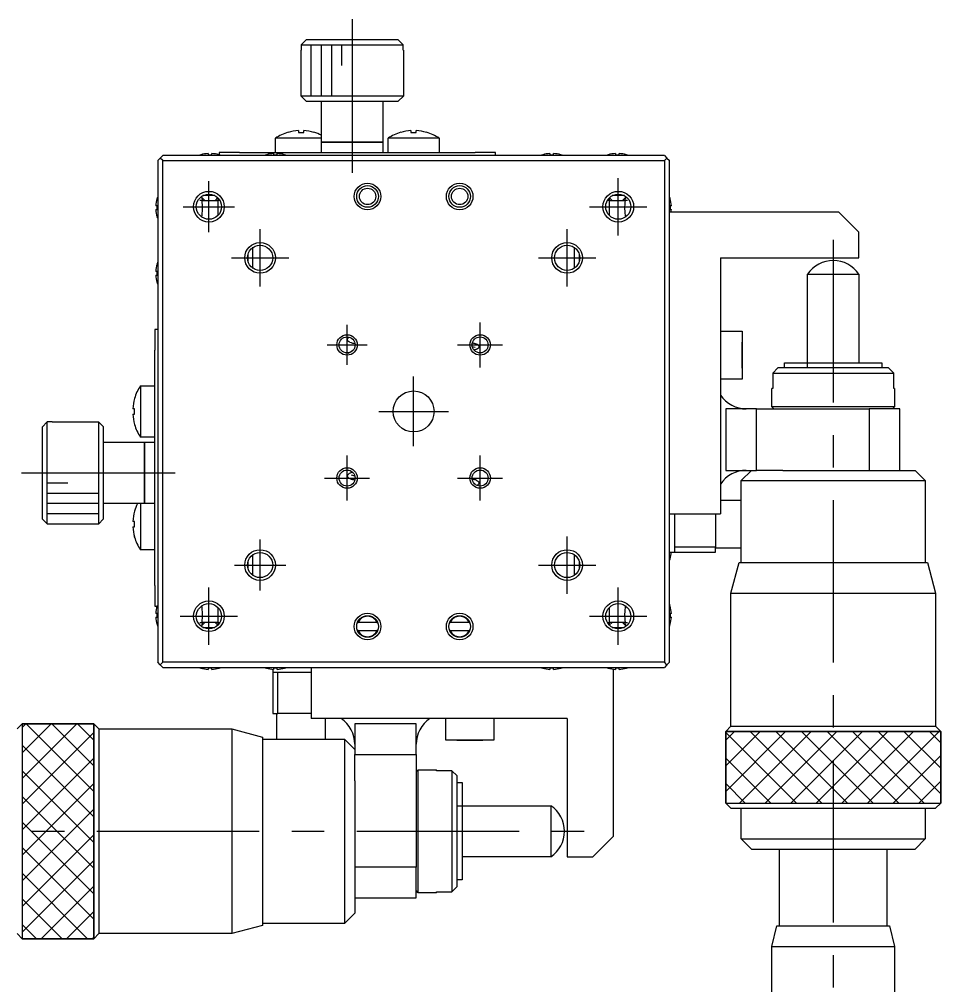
# Model space of a CAD drawing. Extents: x -2 to 381, y -8 to 250.
# Drawn here: x 89.6 to 179.6, y 94.7 to 189.1 of the extents above; entities that cross this region are included whole.
import ezdxf

# ---------------------------------------------------------------- set-up
doc = ezdxf.new("R2010")
doc.units = 0
doc.header["$LTSCALE"] = 0.5
doc.linetypes.add('CENTER', pattern=[50.8, 31.75, -6.35, 6.35, -6.35])
for name, color, linetype in [('MSM_CENTER', 1, 'CENTER'), ('MSM_CONTINUOUS', 7, 'CONTINUOUS'), ('MSM_NARROW', 5, 'CONTINUOUS')]:
    doc.layers.add(name, color=color, linetype=linetype)

msp = doc.modelspace()

# ---------------------------------------------------------------- linework, layer by layer
at = {"layer": 'MSM_CENTER'}
for p, q in [((122.15, 189.05), (122.15, 174.05)), ((108.15, 168.25), (108.15, 173.25)), ((148.15, 167.95), (148.15, 173.55)), ((105.65, 170.75), (110.65, 170.75)), ((145.35, 170.75), (150.95, 170.75)), ((113.15, 162.95), (113.15, 168.55)), ((143.15, 162.95), (143.15, 168.55)), ((169.15, 167.5), (169.15, 69)), ((110.35, 165.75), (115.95, 165.75)), ((140.35, 165.75), (145.95, 165.75)), ((121.65, 155.29), (121.65, 159.21)), ((134.65, 155.05), (134.65, 159.45)), ((119.69, 157.25), (123.61, 157.25)), ((132.45, 157.25), (136.85, 157.25)), ((128.15, 147.35), (128.15, 154.15)), ((124.75, 150.75), (131.55, 150.75)), ((121.65, 142.05), (121.65, 146.45)), ((134.65, 142.05), (134.65, 146.45)), ((89.85, 144.75), (104.85, 144.75)), ((119.45, 144.25), (123.85, 144.25)), ((132.45, 144.25), (136.85, 144.25)), ((113.15, 133.25), (113.15, 138.25)), ((143.15, 132.95), (143.15, 138.55)), ((110.65, 135.75), (115.65, 135.75)), ((140.35, 135.75), (145.95, 135.75)), ((108.15, 127.95), (108.15, 133.55)), ((148.15, 127.95), (148.15, 133.55)), ((105.35, 130.75), (110.95, 130.75)), ((145.35, 130.75), (150.95, 130.75)), ((46.4, 109.75), (144.9, 109.75))]:
    msp.add_line(p, q, dxfattribs=at)
at = {"layer": 'MSM_CONTINUOUS'}
for p, q in [((117.667813, 187.05), (117.166026, 186.55)), ((126.632187, 187.05), (117.667813, 187.05)), ((126.632187, 187.05), (117.667813, 187.05)), ((127.133974, 186.55), (126.632187, 187.05)), ((117.166026, 186.05), (117.15, 186.05)), ((117.166026, 186.05), (117.15, 186.05)), ((117.15, 181.55), (117.15, 186.05)), ((117.166026, 186.55), (127.133974, 186.55)), ((117.166026, 186.55), (117.166026, 186.05)), ((127.133974, 186.05), (127.133974, 186.55)), ((127.15, 186.05), (127.133974, 186.05)), ((127.15, 186.05), (127.133974, 186.05)), ((127.15, 186.05), (127.15, 181.55)), ((127.15, 181.55), (117.15, 181.55)), ((117.65, 181.05), (117.15, 181.55)), ((127.15, 181.55), (126.65, 181.05)), ((117.65, 181.05), (126.65, 181.05)), ((119.15, 177.05), (119.15, 181.05)), ((125.15, 181.05), (125.15, 177.05)), ((119.15, 177.441657), (114.65, 177.441657)), ((114.65, 176.05), (114.65, 177.441657)), ((115.888067, 178.019436), (115.89141, 178.012581)), ((115.888067, 178.019436), (115.89141, 178.012581)), ((116.89, 178.184953), (116.89, 178.012581)), ((116.89, 178.012581), (117.41, 178.012581)), ((117.41, 178.012581), (117.41, 178.184953)), ((118.40859, 178.012581), (118.411933, 178.019436)), ((118.40859, 178.012581), (118.411933, 178.019436)), ((130.65, 177.441657), (125.65, 177.441657)), ((125.65, 176.05), (125.65, 177.441657)), ((126.888067, 178.019436), (126.89141, 178.012581)), ((126.888067, 178.019436), (126.89141, 178.012581)), ((127.89, 178.184953), (127.89, 178.012581)), ((127.89, 178.012581), (128.41, 178.012581)), ((128.41, 178.012581), (128.41, 178.184953)), ((129.40859, 178.012581), (129.411933, 178.019436)), ((129.40859, 178.012581), (129.411933, 178.019436)), ((130.65, 177.441657), (130.65, 176.05)), ((119.15, 177.05), (125.15, 177.05)), ((125.15, 177.05), (119.15, 177.05)), ((119.15, 176.05), (119.15, 177.05)), ((125.15, 177.05), (125.15, 176.05)), ((103.4, 175.5), (103.65, 175.75)), ((121.949995, 175.75), (103.65, 175.75)), ((107.361384, 175.824144), (107.363639, 175.819522)), ((107.361384, 175.824144), (107.363639, 175.819522)), ((108.07, 175.939859), (108.07, 175.819522)), ((108.07, 175.819522), (108.43, 175.819522)), ((108.43, 175.819522), (108.43, 175.939859)), ((109.136361, 175.819522), (109.138616, 175.824144)), ((109.136361, 175.819522), (109.138616, 175.824144)), ((111.15, 176.05), (109.15, 176.05)), ((109.15, 176.05), (109.15, 175.820831)), ((111.15, 176.05), (116.075, 176.05)), ((113.761384, 175.824144), (113.763639, 175.819522)), ((113.761384, 175.824144), (113.763639, 175.819522)), ((114.47, 175.939859), (114.47, 175.819522)), ((114.47, 175.819522), (114.83, 175.819522)), ((114.83, 175.819522), (114.83, 175.939859)), ((115.536361, 175.819522), (115.538616, 175.824144)), ((115.536361, 175.819522), (115.538616, 175.824144)), ((116.075, 176.05), (118.225, 176.05)), ((118.225, 176.05), (121.575, 176.05)), ((121.575, 176.05), (123.725, 176.05)), ((129.45, 175.75), (121.949995, 175.75)), ((123.725, 176.05), (127.075, 176.05)), ((127.075, 176.05), (129.225, 176.05)), ((129.225, 176.05), (134.15, 176.05)), ((129.649995, 175.75), (129.45, 175.75)), ((136.949995, 175.75), (129.649995, 175.75)), ((136.15, 176.05), (134.15, 176.05)), ((136.15, 175.75), (136.15, 176.05)), ((152.65, 175.75), (136.949995, 175.75)), ((140.761384, 175.824144), (140.763639, 175.819522)), ((140.761384, 175.824144), (140.763639, 175.819522)), ((141.47, 175.939859), (141.47, 175.819522)), ((141.47, 175.819522), (141.83, 175.819522)), ((141.83, 175.819522), (141.83, 175.939859)), ((142.536361, 175.819522), (142.538616, 175.824144)), ((142.536361, 175.819522), (142.538616, 175.824144)), ((147.161384, 175.824144), (147.163639, 175.819522)), ((147.161384, 175.824144), (147.163639, 175.819522)), ((147.87, 175.939859), (147.87, 175.819522)), ((147.87, 175.819522), (148.23, 175.819522)), ((148.23, 175.819522), (148.23, 175.939859)), ((148.936361, 175.819522), (148.938616, 175.824144)), ((148.936361, 175.819522), (148.938616, 175.824144)), ((152.65, 175.75), (152.9, 175.5)), ((103.15, 175.25), (103.4, 175.5)), ((103.15, 175.25), (103.15, 126.25)), ((103.65, 175.25), (103.4, 175.5)), ((103.65, 126.25), (103.65, 175.25)), ((103.65, 175.25), (152.65, 175.25)), ((152.65, 175.25), (152.9, 175.5)), ((152.65, 175.25), (152.65, 126.25)), ((152.9, 175.5), (153.15, 175.25)), ((153.15, 126.25), (153.15, 175.25)), ((108.743453, 171.85), (107.556283, 171.85)), ((148.743754, 171.85), (147.556283, 171.85)), ((103.080478, 170.83), (102.960141, 170.83)), ((103.080478, 171.536361), (103.075856, 171.538616)), ((103.080478, 171.536361), (103.075856, 171.538616)), ((103.080478, 170.47), (103.080478, 170.83)), ((107.475533, 171.35), (107.254975, 171.35)), ((107.45, 171.65), (107.371825, 171.728175)), ((107.75, 171.35), (107.45, 171.65)), ((107.452705, 171.646997), (107.475533, 171.35)), ((107.475533, 171.35), (107.75, 171.35)), ((107.75, 171.35), (108.75, 171.35)), ((109.033821, 171.633821), (108.75, 171.35)), ((108.75, 171.35), (109.043699, 171.35)), ((109.043699, 171.35), (109.05, 171.617468)), ((109.176827, 171.35), (109.043699, 171.35)), ((109.05, 169.882532), (109.043699, 171.35)), ((147.256301, 171.35), (147.123173, 171.35)), ((147.25, 171.617468), (147.256301, 171.35)), ((147.256301, 171.35), (147.25, 169.882532)), ((147.256301, 171.35), (147.55, 171.35)), ((147.55, 171.35), (147.266285, 171.633715)), ((147.55, 171.35), (148.55, 171.35)), ((148.85, 171.65), (148.55, 171.35)), ((148.55, 171.35), (148.824467, 171.35)), ((148.824467, 171.35), (148.847295, 171.646998)), ((149.045025, 171.35), (148.824467, 171.35)), ((148.928179, 171.728179), (148.85, 171.65)), ((153.224144, 171.538616), (153.219522, 171.536361)), ((153.224144, 171.538616), (153.219522, 171.536361)), ((153.219522, 170.83), (153.219522, 170.47)), ((153.339859, 170.83), (153.219522, 170.83)), ((102.960141, 170.47), (103.080478, 170.47)), ((153.15, 170.25), (169.65, 170.25)), ((153.219522, 170.47), (153.339859, 170.47)), ((169.65, 170.25), (171.65, 168.25)), ((103.075856, 169.761384), (103.080478, 169.763639)), ((103.075856, 169.761384), (103.080478, 169.763639)), ((171.65, 165.75), (171.65, 168.25)), ((112.45, 164.714384), (112.45, 166.785616)), ((143.85, 166.785616), (143.85, 164.714384)), ((111.95, 166.1), (111.95, 165.4)), ((144.35, 165.4), (144.35, 166.1)), ((158.15, 165.75), (158.15, 140.75)), ((158.15, 165.75), (171.65, 165.75)), ((103.080478, 164.43), (102.960141, 164.43)), ((103.080478, 165.136361), (103.075856, 165.138616)), ((103.080478, 165.136361), (103.075856, 165.138616)), ((103.080478, 164.07), (103.080478, 164.43)), ((102.960141, 164.07), (103.080478, 164.07)), ((103.075856, 163.361384), (103.080478, 163.363639)), ((103.075856, 163.361384), (103.080478, 163.363639)), ((166.65, 164.158312), (171.65, 164.158312)), ((166.65, 155), (166.65, 164.158312)), ((171.65, 164.158312), (171.65, 155.5)), ((103.15, 158.75), (102.85, 158.75)), ((102.85, 158.75), (102.85, 156.75)), ((158.15, 158.6), (160.25, 158.6)), ((160.25, 158.6), (160.25, 156.25)), ((160.25, 158.6), (160.25, 153.9)), ((121.693165, 157.760746), (121.714368, 157.862189)), ((121.724804, 157.662175), (121.693165, 157.760746)), ((121.714368, 157.862189), (121.791102, 157.962482)), ((121.80253, 157.5815), (121.724804, 157.662175)), ((121.791102, 157.962482), (121.873909, 158.017756)), ((122.06734, 157.864982), (122.193949, 157.836098)), ((102.85, 149.675), (102.85, 156.75)), ((121.924765, 157.514999), (121.80253, 157.5815)), ((134.152516, 156.990126), (133.875578, 157.050686)), ((133.8769, 157.45529), (133.878946, 157.45489)), ((133.878946, 157.45489), (133.947166, 157.441076)), ((133.947166, 157.441076), (134.010316, 157.427345)), ((134.010316, 157.427345), (134.068629, 157.413629)), ((134.041141, 156.73861), (134.036187, 156.737423)), ((134.103022, 156.754208), (134.041141, 156.73861)), ((134.068629, 157.413629), (134.122338, 157.399856)), ((134.161279, 156.77047), (134.103022, 156.754208)), ((134.122338, 157.399856), (134.171679, 157.385948)), ((134.215881, 156.787529), (134.161279, 156.77047)), ((134.171679, 157.385948), (134.216883, 157.371824)), ((134.266762, 156.80552), (134.215881, 156.787529)), ((134.216883, 157.371824), (134.265987, 157.354473)), ((134.265987, 157.354473), (134.309844, 157.336547)), ((134.306247, 156.821325), (134.266762, 156.80552)), ((134.342995, 156.837953), (134.306247, 156.821325)), ((134.309844, 157.336547), (134.348843, 157.317909)), ((134.376899, 156.855479), (134.342995, 156.837953)), ((134.348843, 157.317909), (134.383395, 157.298428)), ((134.407794, 156.873956), (134.376899, 156.855479)), ((134.383395, 157.298428), (134.413864, 157.277989)), ((134.434654, 156.892876), (134.407794, 156.873956)), ((134.413864, 157.277989), (134.433299, 157.262749)), ((134.433299, 157.262749), (134.450898, 157.246945)), ((134.457432, 156.912014), (134.434654, 156.892876)), ((134.450898, 157.246945), (134.466737, 157.230559)), ((134.472111, 156.926527), (134.457432, 156.912014)), ((134.466737, 157.230559), (134.480871, 157.213583)), ((134.48492, 156.941187), (134.472111, 156.926527)), ((134.480871, 157.213583), (134.493294, 157.196109)), ((134.496009, 156.955998), (134.48492, 156.941187)), ((134.493294, 157.196109), (134.503967, 157.178328)), ((134.505506, 156.970964), (134.496009, 156.955998)), ((134.503967, 157.178328), (134.51293, 157.160292)), ((134.51038, 156.979813), (134.505506, 156.970964)), ((134.514756, 156.988714), (134.51038, 156.979813)), ((134.51293, 157.160292), (134.519395, 157.144342)), ((134.518648, 156.997663), (134.514756, 156.988714)), ((134.521298, 157.004528), (134.518648, 156.997663)), ((134.519395, 157.144342), (134.524591, 157.128278)), ((134.523672, 157.011419), (134.521298, 157.004528)), ((134.525771, 157.018334), (134.523672, 157.011419)), ((134.524591, 157.128278), (134.528526, 157.112142)), ((134.527594, 157.025272), (134.525771, 157.018334)), ((134.529139, 157.03223), (134.527594, 157.025272)), ((134.528526, 157.112142), (134.531202, 157.095984)), ((134.530933, 157.04266), (134.529139, 157.03223)), ((134.532136, 157.053194), (134.530933, 157.04266)), ((134.531202, 157.095984), (134.532286, 157.085225)), ((134.532758, 157.063812), (134.532136, 157.053194)), ((134.532286, 157.085225), (134.532806, 157.074495)), ((134.532806, 157.074495), (134.532758, 157.063812)), ((160.25, 156.885085), (160.25, 157.520171)), ((160.25, 157.520171), (160.25, 156.885085)), ((160.25, 155.614915), (160.25, 156.885085)), ((160.25, 156.885085), (160.25, 155.614915)), ((121.767174, 156.459018), (122.156543, 156.631104)), ((160.25, 156.25), (160.25, 153.9)), ((160.25, 154.979829), (160.25, 155.614915)), ((160.25, 155.614915), (160.25, 154.979829)), ((163.741673, 155), (163.23392, 154.5)), ((174.558327, 155), (163.741673, 155)), ((164.506441, 155), (163.741673, 155)), ((164.4, 155.5), (173.9, 155.5)), ((164.4, 155.5), (164.65, 155.5)), ((164.4, 155), (164.4, 155.5)), ((173.65, 155.5), (173.9, 155.5)), ((174.558327, 155), (173.793559, 155)), ((173.9, 155.5), (173.9, 155)), ((175.06608, 154.5), (174.558327, 155)), ((160.25, 153.9), (158.15, 153.9)), ((163.23392, 154.5), (175.06608, 154.5)), ((163.23392, 154.5), (163.23392, 153)), ((175.06608, 153), (175.06608, 154.5)), ((101.458343, 153.25), (101.458343, 148.25)), ((101.458343, 153.25), (102.85, 153.25)), ((163.23392, 153), (163.15, 153)), ((163.23392, 153), (163.15, 153)), ((163.15, 151.2), (163.15, 153)), ((175.15, 153), (175.06608, 153)), ((175.15, 153), (175.06608, 153)), ((175.15, 153), (175.15, 151.2)), ((100.887419, 152.00859), (100.880564, 152.011933)), ((100.887419, 152.00859), (100.880564, 152.011933)), ((100.887419, 151.01), (100.715047, 151.01)), ((100.887419, 150.49), (100.887419, 151.01)), ((175.15, 151.2), (163.15, 151.2)), ((163.35, 151), (163.15, 151.2)), ((175.15, 151.2), (174.95, 151)), ((100.715047, 150.49), (100.887419, 150.49)), ((161.65, 151), (158.65, 151)), ((158.65, 151), (158.65, 145)), ((161.65, 145), (161.65, 151)), ((161.65, 151), (172.65, 151)), ((172.65, 151), (172.65, 145)), ((175.65, 151), (172.65, 151)), ((175.65, 145), (175.65, 151)), ((92.35, 149.733974), (91.85, 149.232187)), ((91.85, 149.232187), (91.85, 140.267813)), ((91.85, 149.232187), (91.85, 140.267813)), ((92.85, 149.733974), (92.35, 149.733974)), ((92.35, 139.766026), (92.35, 149.733974)), ((92.85, 149.75), (92.85, 149.733974)), ((92.85, 149.75), (92.85, 149.733974)), ((92.85, 149.75), (97.35, 149.75)), ((97.35, 149.75), (97.35, 139.75)), ((97.35, 149.75), (97.85, 149.25)), ((97.85, 140.25), (97.85, 149.25)), ((100.880564, 149.488067), (100.887419, 149.49141)), ((100.880564, 149.488067), (100.887419, 149.49141)), ((102.85, 144.175), (102.85, 149.675)), ((102.85, 148.25), (101.458343, 148.25)), ((97.85, 147.75), (101.85, 147.75)), ((101.85, 141.75), (101.85, 147.75)), ((101.85, 147.75), (101.85, 141.75)), ((101.85, 147.75), (102.85, 147.75)), ((121.699192, 144.402676), (121.700427, 144.504954)), ((121.750631, 144.308556), (121.699192, 144.402676)), ((121.700427, 144.504954), (121.747643, 144.599075)), ((121.747643, 144.599075), (121.846431, 144.681751)), ((122.046512, 144.565037), (122.418621, 144.470108)), ((158.65, 145), (161.65, 145)), ((160.15, 144), (161.15, 145)), ((164.219483, 145), (161.65, 145)), ((164.219483, 145), (169.150057, 145)), ((169.150057, 145), (177.15, 145)), ((175.65, 145), (177.15, 145)), ((177.15, 145), (178.15, 144)), ((102.85, 138.675), (102.85, 144.175)), ((121.829924, 144.241284), (121.750631, 144.308556)), ((121.921802, 144.194413), (121.829924, 144.241284)), ((134.158592, 143.66905), (134.086507, 143.682458)), ((134.303633, 144.020149), (134.399748, 143.970245)), ((134.367077, 143.526019), (134.340488, 143.512511)), ((134.468667, 143.602576), (134.367077, 143.526019)), ((134.399748, 143.970245), (134.477581, 143.900725)), ((134.524742, 143.696689), (134.468667, 143.602576)), ((134.477581, 143.900725), (134.524794, 143.8088)), ((134.524794, 143.8088), (134.524742, 143.696689)), ((160.15, 144), (178.15, 144)), ((160.15, 136), (160.15, 144)), ((178.15, 144), (178.15, 136)), ((101.85, 141.75), (97.85, 141.75)), ((101.458343, 141.75), (101.458343, 137.25)), ((102.85, 141.75), (101.85, 141.75)), ((158.15, 142.1), (160.15, 142.1)), ((100.887419, 141.00859), (100.880564, 141.011933)), ((100.887419, 141.00859), (100.880564, 141.011933)), ((153.15, 140.75), (158.15, 140.75)), ((153.65, 140.75), (153.65, 137.5)), ((157.65, 140.75), (157.65, 137.5)), ((91.85, 140.267813), (92.35, 139.766026)), ((92.35, 139.766026), (92.85, 139.766026)), ((92.85, 139.766026), (92.85, 139.75)), ((92.85, 139.766026), (92.85, 139.75)), ((97.35, 139.75), (92.85, 139.75)), ((97.85, 140.25), (97.35, 139.75)), ((100.887419, 140.01), (100.715047, 140.01)), ((100.887419, 139.49), (100.887419, 140.01)), ((100.715047, 139.49), (100.887419, 139.49)), ((100.880564, 138.488067), (100.887419, 138.49141)), ((100.880564, 138.488067), (100.887419, 138.49141)), ((102.85, 133.75), (102.85, 138.675)), ((102.85, 137.25), (101.458343, 137.25)), ((153.15, 137), (153.65, 137)), ((157.65, 137.5), (153.65, 137.5)), ((153.65, 137.5), (153.65, 137)), ((153.65, 137), (157.65, 137)), ((157.65, 137), (157.65, 137.5)), ((160.15, 137.4), (157.65, 137.4)), ((111.95, 136.1), (111.95, 135.4)), ((112.45, 134.714384), (112.45, 136.785616)), ((143.85, 136.785616), (143.85, 134.714384)), ((144.35, 135.4), (144.35, 136.1)), ((153.219522, 136.363639), (153.224144, 136.361384)), ((153.219522, 136.363639), (153.224144, 136.361384)), ((159.15, 133), (159.95, 136)), ((159.95, 136), (178.35, 136)), ((159.95, 136), (160.15, 136)), ((160.15, 136), (166.65, 136)), ((160.15, 136), (178.15, 136)), ((171.65, 136), (178.15, 136)), ((178.15, 136), (178.35, 136)), ((178.35, 136), (179.15, 133)), ((102.85, 133.75), (102.85, 131.75)), ((159.15, 133), (179.15, 133)), ((159.15, 120), (159.15, 133)), ((179.15, 133), (179.15, 120)), ((102.85, 131.75), (103.15, 131.75)), ((103.080478, 131.736361), (103.075856, 131.738616)), ((103.080478, 131.736361), (103.075856, 131.738616)), ((109.043699, 130.15), (109.05, 131.617468)), ((147.25, 131.617468), (147.256301, 130.15)), ((153.224144, 131.738616), (153.219522, 131.736361)), ((153.224144, 131.738616), (153.219522, 131.736361)), ((103.080478, 131.03), (102.960141, 131.03)), ((102.960141, 130.67), (103.080478, 130.67)), ((103.080478, 130.67), (103.080478, 131.03)), ((153.219522, 131.03), (153.219522, 130.67)), ((153.339859, 131.03), (153.219522, 131.03)), ((153.219522, 130.67), (153.339859, 130.67)), ((103.075856, 129.961384), (103.080478, 129.963639)), ((103.075856, 129.961384), (103.080478, 129.963639)), ((107.254975, 130.15), (107.475533, 130.15)), ((107.371821, 129.771821), (107.45, 129.85)), ((107.45, 129.85), (107.75, 130.15)), ((107.475533, 130.15), (107.452705, 129.853002)), ((107.75, 130.15), (107.475533, 130.15)), ((107.556246, 129.65), (108.743717, 129.65)), ((108.75, 130.15), (107.75, 130.15)), ((109.043699, 130.15), (108.75, 130.15)), ((108.75, 130.15), (109.033715, 129.866285)), ((109.043699, 130.15), (109.176827, 130.15)), ((109.05, 129.882532), (109.043699, 130.15)), ((122.651611, 130.15), (122.733485, 130.15)), ((122.733485, 129.35), (122.651611, 129.35)), ((122.65219, 129.35), (124.64781, 129.35)), ((124.566515, 130.15), (122.733485, 130.15)), ((122.733485, 129.35), (124.566515, 129.35)), ((124.566515, 130.15), (124.648389, 130.15)), ((124.648389, 129.35), (124.566515, 129.35)), ((131.651611, 130.15), (131.733485, 130.15)), ((131.733485, 129.35), (131.651611, 129.35)), ((131.65219, 129.35), (133.64781, 129.35)), ((133.566515, 130.15), (131.733485, 130.15)), ((131.733485, 129.35), (133.566515, 129.35)), ((133.566515, 130.15), (133.648389, 130.15)), ((133.648389, 129.35), (133.566515, 129.35)), ((147.123173, 130.15), (147.256301, 130.15)), ((147.256301, 130.15), (147.25, 129.882532)), ((147.55, 130.15), (147.256301, 130.15)), ((147.266179, 129.866179), (147.55, 130.15)), ((148.55, 130.15), (147.55, 130.15)), ((147.556283, 129.65), (148.743717, 129.65)), ((148.824467, 130.15), (148.55, 130.15)), ((148.55, 130.15), (148.85, 129.85)), ((148.824467, 130.15), (149.045025, 130.15)), ((148.847295, 129.853003), (148.824467, 130.15)), ((148.85, 129.85), (148.928175, 129.771825)), ((153.219522, 129.963639), (153.224144, 129.961384)), ((153.219522, 129.963639), (153.224144, 129.961384)), ((103.4, 126), (103.15, 126.25)), ((103.4, 126), (103.65, 126.25)), ((103.65, 125.75), (103.4, 126)), ((152.65, 126.25), (103.65, 126.25)), ((103.65, 125.75), (119.350005, 125.75)), ((107.363639, 125.680478), (107.361384, 125.675856)), ((107.363639, 125.680478), (107.361384, 125.675856)), ((108.43, 125.680478), (108.07, 125.680478)), ((108.07, 125.680478), (108.07, 125.560141)), ((108.43, 125.560141), (108.43, 125.680478)), ((109.138616, 125.675856), (109.136361, 125.680478)), ((109.138616, 125.675856), (109.136361, 125.680478)), ((113.763639, 125.680478), (113.761384, 125.675856)), ((113.763639, 125.680478), (113.761384, 125.675856)), ((114.4, 125.564863), (114.4, 125.25)), ((114.83, 125.680478), (114.47, 125.680478)), ((114.47, 125.680478), (114.47, 125.560141)), ((114.83, 125.560141), (114.83, 125.680478)), ((115.538616, 125.675856), (115.536361, 125.680478)), ((115.538616, 125.675856), (115.536361, 125.680478)), ((118.15, 125.75), (118.15, 120.75)), ((119.350005, 125.75), (126.650005, 125.75)), ((126.650005, 125.75), (126.850005, 125.75)), ((126.850005, 125.75), (134.350005, 125.75)), ((134.350005, 125.75), (152.65, 125.75)), ((140.763639, 125.680478), (140.761384, 125.675856)), ((140.763639, 125.680478), (140.761384, 125.675856)), ((141.83, 125.680478), (141.47, 125.680478)), ((141.47, 125.680478), (141.47, 125.560141)), ((141.83, 125.560141), (141.83, 125.680478)), ((142.538616, 125.675856), (142.536361, 125.680478)), ((142.538616, 125.675856), (142.536361, 125.680478)), ((147.163639, 125.680478), (147.161384, 125.675856)), ((147.163639, 125.680478), (147.161384, 125.675856)), ((147.65, 125.580205), (147.65, 109.25)), ((148.23, 125.680478), (147.87, 125.680478)), ((147.87, 125.680478), (147.87, 125.560141)), ((148.23, 125.560141), (148.23, 125.680478)), ((148.938616, 125.675856), (148.936361, 125.680478)), ((148.938616, 125.675856), (148.936361, 125.680478)), ((152.9, 126), (152.65, 126.25)), ((152.9, 126), (152.65, 125.75)), ((153.15, 126.25), (152.9, 126)), ((114.4, 125.25), (114.4, 121.25)), ((114.9, 125.25), (114.4, 125.25)), ((118.15, 125.25), (114.9, 125.25)), ((114.9, 121.25), (114.9, 125.25)), ((114.4, 121.25), (114.9, 121.25)), ((114.8, 118.75), (114.8, 121.25)), ((118.15, 121.25), (114.9, 121.25)), ((89.4, 119.75), (89.9, 120.25)), ((89.9, 120.25), (89.9, 99.25)), ((96.9, 120.25), (89.9, 120.25)), ((89.9, 120.25), (89.9, 99.25)), ((89.9, 120.25), (96.9, 120.25)), ((96.9, 99.25), (96.9, 120.25)), ((96.9, 120.25), (96.9, 99.25)), ((96.9, 120.25), (97.4, 119.75)), ((143.15, 120.75), (118.15, 120.75)), ((119.5, 120.75), (119.5, 118.75)), ((128.4, 120.25), (122.4, 120.25)), ((122.4, 120.25), (122.4, 117.25)), ((128.4, 117.25), (128.4, 120.25)), ((131.3, 118.65), (131.3, 120.75)), ((136, 120.75), (136, 118.65)), ((143.15, 120.75), (143.15, 107.25)), ((158.65, 119.5), (159.15, 120)), ((159.15, 120), (179.15, 120)), ((179.15, 120), (179.65, 119.5)), ((97.4, 119.75), (97.4, 99.75)), ((97.4, 119.75), (110.4, 119.75)), ((110.4, 119.75), (110.4, 99.75)), ((110.4, 119.75), (113.4, 118.95)), ((113.4, 118.95), (113.4, 100.55)), ((113.4, 118.95), (113.4, 118.75)), ((158.65, 119.5), (158.65, 112.5)), ((179.65, 119.5), (158.65, 119.5)), ((158.65, 119.5), (179.65, 119.5)), ((158.65, 112.5), (158.65, 119.5)), ((179.65, 112.5), (179.65, 119.5)), ((179.65, 119.5), (179.65, 112.5)), ((113.4, 118.75), (113.4, 112.25)), ((113.4, 118.75), (113.4, 100.75)), ((113.4, 118.75), (121.4, 118.75)), ((121.4, 118.75), (121.4, 100.75)), ((121.4, 118.75), (122.4, 117.75)), ((136, 118.65), (131.3, 118.65)), ((133.65, 118.65), (131.3, 118.65)), ((132.379829, 118.65), (133.014915, 118.65)), ((133.014915, 118.65), (132.379829, 118.65)), ((133.014915, 118.65), (134.285085, 118.65)), ((134.285085, 118.65), (133.014915, 118.65)), ((136, 118.65), (133.65, 118.65)), ((134.285085, 118.65), (134.920171, 118.65)), ((134.920171, 118.65), (134.285085, 118.65)), ((122.4, 114.680517), (122.4, 117.25)), ((122.4, 117.25), (128.4, 117.25)), ((128.4, 117.25), (128.4, 106.25)), ((128.4, 115.55), (128.6, 115.75)), ((128.6, 103.75), (128.6, 115.75)), ((128.6, 115.75), (130.4, 115.75)), ((130.4, 115.66608), (130.4, 115.75)), ((130.4, 115.66608), (130.4, 115.75)), ((131.9, 115.66608), (130.4, 115.66608)), ((131.9, 115.66608), (131.9, 103.83392)), ((132.4, 115.158327), (131.9, 115.66608)), ((132.4, 104.341673), (132.4, 115.158327)), ((132.4, 114.393559), (132.4, 115.158327)), ((122.4, 114.680517), (122.4, 109.749943)), ((132.4, 114.5), (132.9, 114.5)), ((132.9, 114.5), (132.9, 105)), ((132.9, 114.5), (132.9, 114.25)), ((158.65, 112.5), (179.65, 112.5)), ((158.65, 112.5), (179.65, 112.5)), ((159.15, 112), (158.65, 112.5)), ((179.65, 112.5), (179.15, 112)), ((132.4, 112.25), (141.558312, 112.25)), ((141.558312, 112.25), (141.558312, 107.25)), ((159.15, 112), (179.15, 112)), ((160.15, 109), (160.15, 112)), ((178.15, 112), (178.15, 109)), ((122.4, 109.749943), (122.4, 101.75)), ((147.65, 109.25), (145.65, 107.25)), ((160.15, 109), (178.15, 109)), ((161.15, 108), (160.15, 109)), ((178.15, 109), (177.15, 108)), ((161.15, 108), (177.15, 108)), ((163.9, 100.5), (163.9, 108)), ((174.4, 108), (174.4, 100.5)), ((113.4, 107.25), (113.4, 100.75)), ((141.558312, 107.25), (132.9, 107.25)), ((143.15, 107.25), (145.65, 107.25)), ((128.4, 106.25), (122.4, 106.25)), ((128.4, 103.25), (128.4, 106.25)), ((132.4, 104.341673), (132.4, 105.106441)), ((132.9, 105), (132.4, 105)), ((132.9, 105.25), (132.9, 105)), ((128.6, 103.75), (128.4, 103.95)), ((130.4, 103.75), (130.4, 103.83392)), ((130.4, 103.75), (130.4, 103.83392)), ((130.4, 103.83392), (131.9, 103.83392)), ((131.9, 103.83392), (132.4, 104.341673)), ((122.4, 103.25), (128.4, 103.25)), ((122.4, 103.25), (122.4, 101.75)), ((130.4, 103.75), (128.6, 103.75)), ((122.4, 101.75), (121.4, 100.75)), ((113.4, 100.55), (110.4, 99.75)), ((113.4, 100.75), (113.4, 100.55)), ((121.4, 100.75), (113.4, 100.75)), ((163.15, 98.5), (163.65, 100.5)), ((163.65, 100.5), (174.65, 100.5)), ((163.65, 100.5), (163.9, 100.5)), ((163.9, 100.5), (169.150037, 100.5)), ((169.150037, 100.5), (174.4, 100.5)), ((174.4, 100.5), (174.65, 100.5)), ((174.65, 100.5), (175.15, 98.5)), ((89.9, 99.25), (89.4, 99.75)), ((89.9, 99.25), (96.9, 99.25)), ((96.9, 99.25), (89.9, 99.25)), ((96.9, 99.4), (96.75, 99.25)), ((97.4, 99.75), (96.9, 99.25)), ((110.4, 99.75), (97.4, 99.75)), ((163.15, 98.5), (175.15, 98.5)), ((163.15, 88.5), (163.15, 98.5)), ((175.15, 98.5), (175.15, 88.5))]:
    msp.add_line(p, q, dxfattribs=at)
for centre, radius in [((123.65, 171.75), 1.0565), ((132.65, 171.75), 1.0565), ((108.15, 170.75), 1.2295), ((123.65, 171.75), 0.8), ((132.65, 171.75), 0.8), ((148.15, 170.75), 1.2295), ((113.15, 165.75), 1.2295), ((143.15, 165.75), 1.2295), ((121.65, 157.25), 0.7835), ((134.65, 157.25), 0.7835), ((128.15, 150.75), 2), ((121.65, 144.25), 0.7835), ((134.65, 144.25), 0.7835), ((113.15, 135.75), 1.2295), ((143.15, 135.75), 1.2295), ((108.15, 130.75), 1.2295), ((148.15, 130.75), 1.2295), ((123.65, 129.75), 1.0565), ((132.65, 129.75), 1.0565)]:
    msp.add_circle(centre, radius, dxfattribs=at)
for centre, radius, start, end in [((117.15, 173.7), 4.5, 106.285843, 123.748989), ((117.15, 173.7), 4.492483, 93.317816, 106.26943), ((117.15, 173.7), 4.492483, 73.73057, 86.682184), ((117.15, 173.7), 4.5, 63.6122, 73.714157), ((128.15, 173.7), 4.5, 106.285843, 123.748989), ((128.15, 173.7), 4.492483, 93.317816, 106.26943), ((128.15, 173.7), 4.492483, 73.73057, 86.682184), ((128.15, 173.7), 4.5, 56.251011, 73.714157), ((108.25, 172.75), 3.2, 106.122533, 110.364135), ((108.25, 172.75), 3.194933, 93.229709, 106.106712), ((108.25, 172.75), 3.194933, 73.893288, 86.770291), ((108.25, 172.75), 3.2, 69.635865, 73.877467), ((114.65, 172.75), 3.2, 106.122533, 110.364135), ((114.65, 172.75), 3.194933, 93.229709, 106.106712), ((114.65, 172.75), 3.194933, 73.893288, 86.770291), ((114.65, 172.75), 3.2, 69.635865, 73.877467), ((141.65, 172.75), 3.2, 106.122533, 110.364135), ((141.65, 172.75), 3.194933, 93.229709, 106.106712), ((141.65, 172.75), 3.194933, 73.893288, 86.770291), ((141.65, 172.75), 3.2, 69.635865, 73.877467), ((148.05, 172.75), 3.2, 106.122533, 110.364135), ((148.05, 172.75), 3.194933, 93.229709, 106.106712), ((148.05, 172.75), 3.194933, 73.893288, 86.770291), ((148.05, 172.75), 3.2, 69.635865, 73.877467), ((106.15, 170.65), 3.194933, 163.893288, 176.770291), ((106.15, 170.65), 3.2, 159.635865, 163.877467), ((102.442048, 170.610569), 5.087507, 349.854183, 8.357117), ((153.844251, 170.610355), 5.073984, 171.618008, 190.170692), ((150.15, 170.65), 3.2, 16.122533, 20.364135), ((150.15, 170.65), 3.194933, 3.229709, 16.106712), ((106.15, 170.65), 3.194933, 183.229709, 196.106712), ((150.15, 170.65), 3.194933, 352.807797, 356.770291), ((106.15, 170.65), 3.2, 196.122533, 200.364135), ((106.15, 164.25), 3.2, 159.635865, 163.877467), ((169.15, 162.5), 3, 90, 146.44269), ((169.15, 162.5), 3, 33.55731, 90), ((106.15, 164.25), 3.194933, 163.893288, 176.770291), ((106.15, 164.25), 3.194933, 183.229709, 196.106712), ((106.15, 164.25), 3.2, 196.122533, 200.364135), ((122.836598, 160.022872), 2.668495, 250.01932039, 261.41224492), ((105.2, 150.75), 4.5, 146.251011, 163.714157), ((105.2, 150.75), 4.492483, 163.73057, 176.682184), ((160.65, 154), 3, 213.55731, 270), ((105.2, 150.75), 4.492483, 183.317816, 196.26943), ((105.2, 150.75), 4.5, 196.285843, 213.748989), ((122.505454, 143.325629), 1.507773, 100.77474977, 115.91794961), ((160.65, 142), 3, 90, 146.44269), ((122.886915, 146.948051), 2.91787, 250.68512728, 260.95115957), ((133.444982, 141.678115), 2.494475, 69.86573806, 80.45630827), ((105.2, 139.75), 4.5, 153.6122, 163.714157), ((105.2, 139.75), 4.492483, 163.73057, 176.682184), ((105.2, 139.75), 4.492483, 183.317816, 196.26943), ((105.2, 139.75), 4.5, 196.285843, 213.748989), ((150.15, 137.25), 3.194933, 343.893288, 355.512081), ((150.15, 137.25), 3.2, 339.635865, 343.877467), ((106.15, 130.85), 3.194933, 163.893288, 176.770291), ((102.455749, 130.889645), 5.073984, 351.618008, 10.170692), ((153.857952, 130.889431), 5.087507, 169.854183, 188.357117), ((150.15, 130.85), 3.2, 16.122533, 20.364135), ((150.15, 130.85), 3.194933, 3.229709, 16.106712), ((106.15, 130.85), 3.194933, 183.229709, 196.106712), ((123.65, 129.75), 1, 23.578178, 156.421822), ((132.65, 129.75), 1, 23.578178, 156.421822), ((150.15, 130.85), 3.194933, 343.893288, 356.770291), ((106.15, 130.85), 3.2, 196.122533, 200.364135), ((123.65, 129.75), 1, 203.578178, 336.421822), ((132.65, 129.75), 1, 203.578178, 336.421822), ((150.15, 130.85), 3.2, 339.635865, 343.877467), ((108.25, 128.75), 3.2, 249.635865, 253.877467), ((108.25, 128.75), 3.194933, 253.893288, 266.770291), ((108.25, 128.75), 3.194933, 273.229709, 286.106712), ((108.25, 128.75), 3.2, 286.122533, 290.364135), ((114.65, 128.75), 3.2, 249.635865, 253.877467), ((114.65, 128.75), 3.194933, 253.893288, 266.770291), ((114.65, 128.75), 3.194933, 273.229709, 286.106712), ((114.65, 128.75), 3.2, 286.122533, 290.364135), ((141.65, 128.75), 3.2, 249.635865, 253.877467), ((141.65, 128.75), 3.194933, 253.893288, 266.770291), ((141.65, 128.75), 3.194933, 273.229709, 286.106712), ((141.65, 128.75), 3.2, 286.122533, 290.364135), ((148.05, 128.75), 3.2, 249.635865, 253.877467), ((148.05, 128.75), 3.194933, 253.893288, 266.770291), ((148.05, 128.75), 3.194933, 273.229709, 286.106712), ((148.05, 128.75), 3.2, 286.122533, 290.364135), ((119.4, 118.25), 3, 0, 56.44269), ((131.4, 118.25), 3, 123.55731, 180), ((139.9, 109.75), 3, 0, 56.44269), ((139.9, 109.75), 3, 303.55731, 0)]:
    msp.add_arc(centre, radius, start, end, dxfattribs=at)
at = {"layer": 'MSM_NARROW'}
for p, q in [((118.15, 181.55), (118.15, 186.55)), ((119.15, 181.55), (119.15, 186.55)), ((120.15, 181.55), (120.15, 186.55)), ((121.15, 184.55), (121.15, 186.55)), ((94.35, 143.75), (92.35, 143.75)), ((97.35, 142.75), (92.35, 142.75)), ((97.35, 141.75), (92.35, 141.75)), ((97.35, 140.75), (92.35, 140.75)), ((90.25, 120.25), (89.9, 119.9)), ((92.75, 120.25), (89.9, 117.4)), ((95.25, 120.25), (89.9, 114.9)), ((96.9, 113.65), (90.3, 120.25)), ((96.9, 116.15), (92.8, 120.25)), ((96.9, 118.65), (95.3, 120.25)), ((96.9, 119.4), (89.9, 112.4)), ((159.5, 119.5), (158.65, 118.65)), ((162, 119.5), (158.65, 116.15)), ((164.5, 119.5), (158.65, 113.65)), ((165.55, 112.5), (158.65, 119.4)), ((167, 119.5), (160, 112.5)), ((168.05, 112.5), (161.05, 119.5)), ((169.5, 119.5), (162.5, 112.5)), ((170.55, 112.5), (163.55, 119.5)), ((172, 119.5), (165, 112.5)), ((173.05, 112.5), (166.05, 119.5)), ((174.5, 119.5), (167.5, 112.5)), ((175.55, 112.5), (168.55, 119.5)), ((177, 119.5), (170, 112.5)), ((178.05, 112.5), (171.05, 119.5)), ((179.5, 119.5), (172.5, 112.5)), ((179.65, 113.4), (173.55, 119.5)), ((179.65, 115.9), (176.05, 119.5)), ((179.65, 118.4), (178.55, 119.5)), ((96.9, 111.15), (89.9, 118.15)), ((179.65, 117.15), (175, 112.5)), ((96.9, 116.9), (89.9, 109.9)), ((163.05, 112.5), (158.65, 116.9)), ((96.9, 108.65), (89.9, 115.65)), ((96.9, 114.4), (89.9, 107.4)), ((160.55, 112.5), (158.65, 114.4)), ((179.65, 114.65), (177.5, 112.5)), ((96.9, 106.15), (89.9, 113.15)), ((96.9, 111.9), (89.9, 104.9)), ((96.9, 103.65), (89.9, 110.65)), ((96.9, 109.4), (89.9, 102.4)), ((96.9, 101.15), (89.9, 108.15)), ((96.9, 106.9), (89.9, 99.9)), ((96.3, 99.25), (89.9, 105.65)), ((96.9, 104.4), (91.75, 99.25)), ((93.8, 99.25), (89.9, 103.15)), ((96.9, 101.9), (94.25, 99.25)), ((91.3, 99.25), (89.9, 100.65))]:
    msp.add_line(p, q, dxfattribs=at)
for centre, radius in [((123.65, 171.75), 1.3), ((132.65, 171.75), 1.3), ((108.15, 170.75), 1.5), ((148.15, 170.75), 1.5), ((113.15, 165.75), 1.5), ((143.15, 165.75), 1.5), ((121.65, 157.25), 1), ((134.65, 157.25), 1), ((121.65, 144.25), 1), ((134.65, 144.25), 1), ((113.15, 135.75), 1.5), ((143.15, 135.75), 1.5), ((108.15, 130.75), 1.5), ((148.15, 130.75), 1.5), ((123.65, 129.75), 1.3), ((132.65, 129.75), 1.3)]:
    msp.add_circle(centre, radius, dxfattribs=at)

doc.saveas('drawing.dxf')
